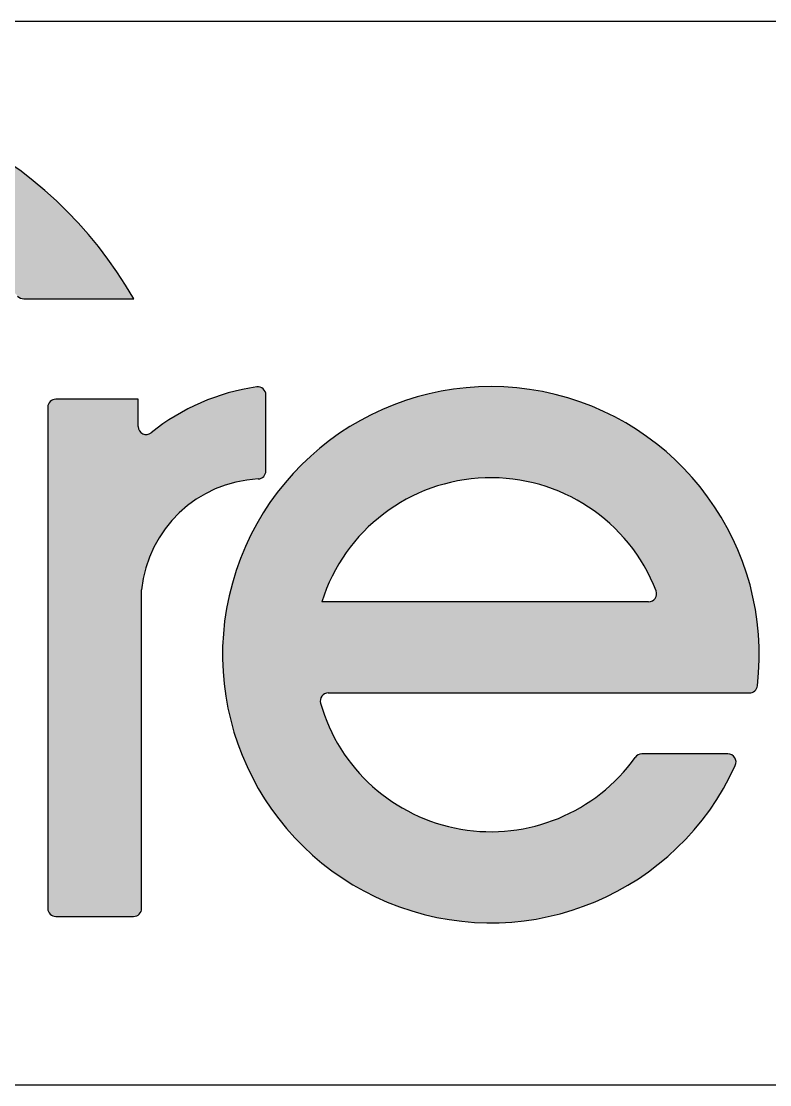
# Model space of a CAD drawing. Header units: millimetres. Extents: x 1 to 107, y 1 to 69.
# Drawn here: x 80.405 to 82.359, y 13.212 to 15.99 of the extents above; entities that cross this region are included whole.
import ezdxf

# ---------------------------------------------------------------- set-up
doc = ezdxf.new("R2010")
doc.units = ezdxf.units.MM
doc.header["$LTSCALE"] = 0.25
doc.layers.add('AM_VIS', color=179, linetype='Continuous', lineweight=35)
doc.layers.add('FORMAT', color=7, linetype='Continuous')
doc.layers.add('SLD-0', color=179, linetype='Continuous')

# ---------------------------------------------------------------- blocks, each defined once
blk = doc.blocks.new('Creare PDM Title Block')
at = {"layer": 'FORMAT'}
for p, q in [((76.2, 15.9899934326), (136.5213329023, 15.9899934326)), ((109.5375, 13.2118684326), (136.525, 13.2118684326))]:
    blk.add_line(p, q, dxfattribs=at)
blk = doc.blocks.new('Block2')
at = {"linetype": 'Continuous', "true_color": 0x191924}
h = blk.add_hatch(color=250, dxfattribs=at)
edge = h.paths.add_edge_path(flags=0)
edge.add_arc((0.5887560385222741, 0.0632249634296327), 0.0075000000000013, 301.3176686253508, 360.0000000000008)
edge.add_line((0.5962560385222755, 0.0632249634296327), (0.5962560385222755, 0.1520942070440834))
edge.add_arc((0.5887560385222759, 0.1520942070440817), 0.0074999999999997, 1.31463e-11, 129.887150009614)
edge.add_arc((0.3899599950000004, 0.3899599950000004), 0.3025000000000015, 40.31559131436558, 309.8871500096082, ccw=False)
edge.add_arc((0.6263326071239703, 0.5905291557343822), 0.0075000000000025, 220.3155913143495, 269.9999999999872)
edge.add_line((0.6263326071239685, 0.5830291557343797), (0.7287712948022985, 0.58302915573438))
edge.add_arc((0.3899599950000004, 0.3899599950000004), 0.3899599950000001, 29.6763391209449, 301.3176686253514)
h = blk.add_hatch(color=250, dxfattribs=at)
edge = h.paths.add_edge_path(flags=0)
edge.add_arc((0.844509207494965, 0.422498747973084), 0.0075000000000017, 272.7543407976847, 359.999999999994)
edge.add_line((0.8520092074949664, 0.4224987479730831), (0.8520092074949664, 0.4934076341201908))
edge.add_arc((0.8445092074949642, 0.4934076341201891), 0.0075000000000018, 1.31463e-11, 98.09988033883481)
edge.add_arc((0.8719243208253546, 0.3007761236355462), 0.2020725758438578, 98.09988033882729, 128.8459191946613)
edge.add_arc((0.7404744905621531, 0.4639986915286071), 0.0074999999999996, 180, 308.84591919465436, ccw=False)
edge.add_line((0.7329744905621535, 0.4639986915286071), (0.7329744905621534, 0.4893650363752208))
edge.add_line((0.7329744905621534, 0.4893650363752208), (0.6562136853640859, 0.4893650363752208))
edge.add_arc((0.6562136853640868, 0.4818650363752194), 0.0075000000000014, 90.00000000000679, 180.000000000014)
edge.add_line((0.6487136853640854, 0.4818650363752177), (0.6487136853640854, 0.0143270123485508))
edge.add_arc((0.6562136853640859, 0.0143270123485507), 0.0075000000000006, 180, 270.0000000000008)
edge.add_line((0.6562136853640859, 0.0068270123485502), (0.7287136853640855, 0.0068270123485502))
edge.add_arc((0.7287136853640855, 0.0143270123485507), 0.0075000000000006, 270.0000000000008, 360.0000000000008)
edge.add_line((0.7362136853640862, 0.0143270123485507), (0.7362136853640862, 0.3115391207670956))
edge.add_arc((0.8503817164294911, 0.300432971186153), 0.1147069565277785, 92.75434079769661, 174.4438074686495, ccw=False)
at = {"layer": 'AM_VIS'}
h = blk.add_hatch(color=256, dxfattribs=at)
edge = h.paths.add_edge_path(flags=0)
edge.add_arc((1.302718600717065, 0.2228468736814289), 0.0075000000000001, 270.0000000000008, 353.3385492886122)
edge.add_arc((1.061737843069861, 0.2509912473342034), 0.2501186953318466, 353.3385492886082, 695.6324183235639)
edge.add_arc((1.282743398350736, 0.1508894198807556), 0.0075000000000003, 335.6324183235619, 450.0000000000008)
edge.add_line((1.282743398350736, 0.1583894198807561), (1.202367989619418, 0.1583894198807561))
edge.add_arc((1.202367989619419, 0.1508894198807556), 0.007500000000001, 90.0000000000119, 144.556390282229)
edge.add_arc((1.061737843069861, 0.2509912473342034), 0.1651186953318491, 195.8861210753264, 324.55639028221384, ccw=False)
edge.add_arc((0.9101389771762682, 0.2078468736814269), 0.0075000000000015, 90.00000000001188, 195.8861210753346, ccw=False)
edge.add_line((0.9101389771762666, 0.2153468736814284), (1.302718600717065, 0.2153468736814284))
edge = h.paths.add_edge_path(flags=0)
edge.add_arc((1.061737843069861, 0.2509912473342034), 0.1651186953318504, 21.144190536697693, 162.6078540808882, ccw=False)
edge.add_arc((1.208744954703207, 0.3078468736814289), 0.0074999999999998, -90.00000000001438, 21.144190536695703, ccw=False)
edge.add_line((1.208744954703206, 0.3003468736814284), (0.9041681578637085, 0.3003468736814284))
at = {"layer": 'SLD-0'}
for p, q in [((0.6263326071, 0.5830291557), (0.7287712948, 0.5830291557)), ((0.7329744906, 0.4893650364), (0.6562136854, 0.4893650364)), ((0.7329744906, 0.4639986915), (0.7329744906, 0.4893650364)), ((0.8520092075, 0.422498748), (0.8520092075, 0.4934076341)), ((0.6487136854, 0.4818650364), (0.6487136854, 0.0143270123)), ((0.7362136854, 0.0143270123), (0.7362136854, 0.3115391208)), ((1.2087449547, 0.3003468737), (0.9041681579, 0.3003468737)), ((0.9101389772, 0.2153468737), (1.3027186007, 0.2153468737)), ((1.2827433984, 0.1583894199), (1.2023679896, 0.1583894199)), ((0.6562136854, 0.0068270123), (0.7287136854, 0.0068270123))]:
    blk.add_line(p, q, dxfattribs=at)
for centre, radius, start, end in [((0.389959995, 0.389959995), 0.3899599950000005, 29.6763391209, 301.3176686254), ((0.6263326071, 0.5905291557), 0.0075000000000028, 220.3155913144, 270), ((0.8719243208, 0.3007761236), 0.2020725758438579, 98.0998803388, 128.8459191947), ((1.0617378431, 0.2509912473), 0.2501186953318472, 353.3385492886, 335.6324183236), ((0.8445092075, 0.4934076341), 0.0075000000000023, 0, 98.0998803388), ((0.6562136854, 0.4818650364), 0.0075000000000014, 90, 180), ((0.7404744906, 0.4639986915), 0.0074999999999997, 180, 308.8459191947), ((0.8445092075, 0.422498748), 0.0075000000000019, 272.7543407977, 360), ((0.8503817164, 0.3004329712), 0.114706956527779, 92.7543407977, 174.4438074687), ((1.0617378431, 0.2509912473), 0.1651186953318521, 21.1441905367, 162.6078540809), ((1.2087449547, 0.3078468737), 0.0075000000000006, 270, 21.1441905367), ((1.3027186007, 0.2228468737), 0.0075000000000006, 270, 353.3385492886), ((0.9101389772, 0.2078468737), 0.0075000000000014, 90, 195.8861210753), ((1.0617378431, 0.2509912473), 0.1651186953318498, 195.8861210753, 324.5563902822), ((1.2023679896, 0.1508894199), 0.0075000000000015, 90, 144.5563902822), ((1.2827433984, 0.1508894199), 0.0075000000000006, 335.6324183236, 90), ((0.6562136854, 0.0143270123), 0.0075000000000006, 180, 270), ((0.7287136854, 0.0143270123), 0.0075000000000006, 270, 0)]:
    blk.add_arc(centre, radius, start, end, dxfattribs=at)

msp = doc.modelspace()

# ---------------------------------------------------------------- block references
at = {"color": 7, "linetype": 'Continuous'}
msp.add_blockref('Creare PDM Title Block', (-31.7459223616, -5.907e-06), dxfattribs=at)
at = {"color": 7, "linetype": 'Continuous', "xscale": 2.8, "yscale": 2.8, "zscale": 2.8}
msp.add_blockref('Block2', (78.6579488871, 13.6323596584), dxfattribs=at)

doc.saveas('drawing.dxf')
